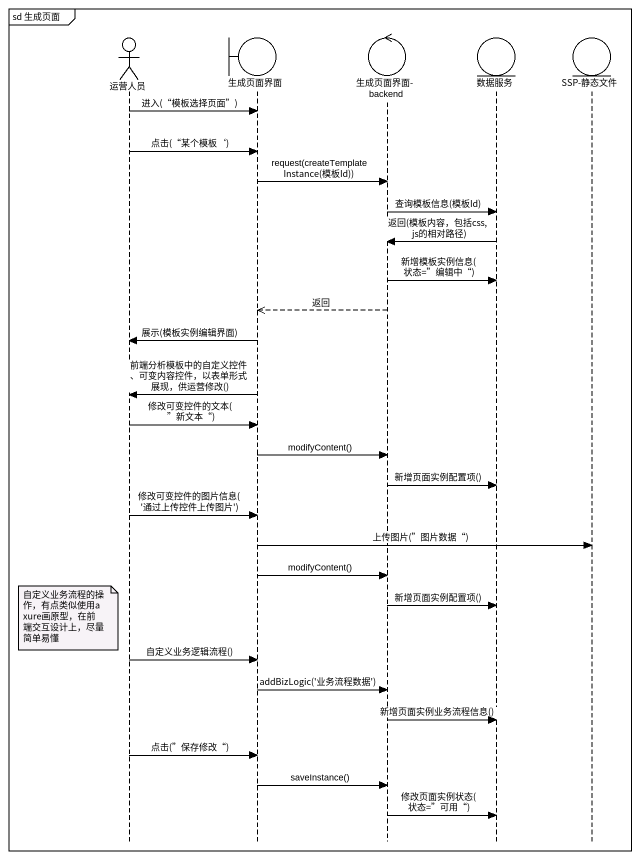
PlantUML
@startuml
mainframe sd 生成页面
hide footbox
actor 运营人员
boundary 生成页面界面
control "生成页面界面-backend" as 生成页面界面_backend
entity 数据服务
entity "SSP-静态文件" as SSP_静态文件

运营人员 -> 生成页面界面 : 进入(“模板选择页面”)
运营人员 -> 生成页面界面 : 点击(“某个模板‘)
生成页面界面 -> 生成页面界面_backend : request(createTemplateInstance(模板Id))
生成页面界面_backend -> 数据服务 : 查询模板信息(模板Id)
数据服务 -> 生成页面界面_backend : 返回(模板内容，包括css,js的相对路径)
生成页面界面_backend -> 数据服务 : 新增模板实例信息(状态=”编辑中“)
生成页面界面_backend -->> 生成页面界面 : 返回
生成页面界面 -> 运营人员 : 展示(模板实例编辑界面)
生成页面界面 -> 运营人员 : 前端分析模板中的自定义控件、可变内容控件，以表单形式展现，供运营修改()
运营人员 -> 生成页面界面 : 修改可变控件的文本(”新文本“)
生成页面界面 -> 生成页面界面_backend : modifyContent()
生成页面界面_backend -> 数据服务 : 新增页面实例配置项()
运营人员 -> 生成页面界面 : 修改可变控件的图片信息('通过上传控件上传图片')
生成页面界面 -> SSP_静态文件 : 上传图片(”图片数据“)
生成页面界面 -> 生成页面界面_backend : modifyContent()
生成页面界面_backend -> 数据服务 : 新增页面实例配置项()
note left of 运营人员 : 自定义业务流程的操作，有点类似使用axure画原型，在前端交互设计上，尽量简单易懂
运营人员 -> 生成页面界面 : 自定义业务逻辑流程()
生成页面界面 -> 生成页面界面_backend : addBizLogic('业务流程数据')
生成页面界面_backend -> 数据服务 : 新增页面实例业务流程信息()
运营人员 -> 生成页面界面 : 点击(”保存修改“)
生成页面界面 -> 生成页面界面_backend : saveInstance()
生成页面界面_backend -> 数据服务 : 修改页面实例状态(状态=”可用“)
@enduml
